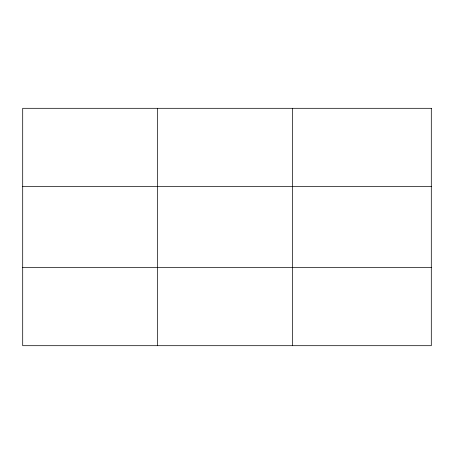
<?xml version="1.0" encoding="UTF-8"?>
<svg xmlns="http://www.w3.org/2000/svg" width="454" height="454" viewBox="0 0 454 454"><rect width="100%" height="100%" fill="white"/><g stroke="black" fill="none" stroke-linecap="round" stroke-linejoin="round"><path stroke-width="0.68" d="M157.538 345.693L157.538 108.307M292.376 345.693L292.376 108.307M22.7 186.645L431.3 186.645M22.7 267.355L431.3 267.355M431.3 108.307L431.3 345.693L22.7 345.693L22.7 108.307L431.3 108.307"/></g></svg>
